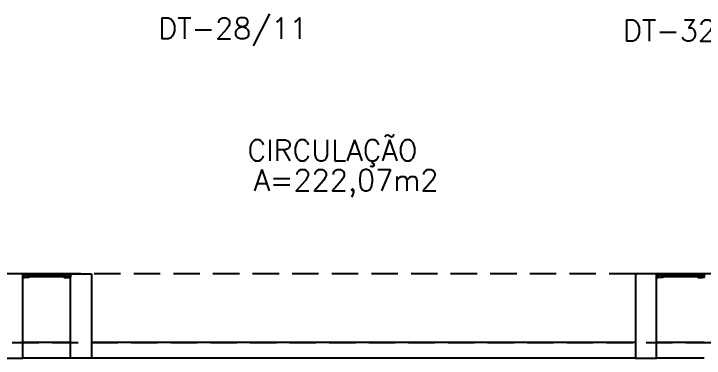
# Model space of a CAD drawing. Header units: millimetres. Extents: x 2128 to 2646, y 1972 to 2207.
# Drawn here: x 2401.93 to 2408.46, y 2045.84 to 2049.1 of the extents above; entities that cross this region are included whole.
import ezdxf

# ---------------------------------------------------------------- set-up
doc = ezdxf.new("R2010")
doc.units = ezdxf.units.MM
doc.linetypes.add('HIDDEN', pattern=[0.375, 0.25, -0.125])
for name, color, linetype in [('AR-ALV', 2, 'Continuous'), ('AR-ESQ', 1, 'Continuous'), ('AR-ESTC', 3, 'Continuous'), ('AR-PROJ', 1, 'HIDDEN'), ('AR-TXTCONG', 2, 'Continuous'), ('DT-ESQ-BAGUETE-C', 1, 'Continuous'), ('DT-ESQ-PERFIL CADEIRA-C', 2, 'Continuous'), ('DT-ESQ-PERFIL CADEIRA-V', 2, 'Continuous'), ('DT-ESQ-VENEZIANA-C', 1, 'Continuous'), ('DT-ESQ-VENEZIANA-V', 1, 'Continuous'), ('ENDEREÇO', 2, 'Continuous'), ('Área', 2, 'Continuous')]:
    doc.layers.add(name, color=color, linetype=linetype)
doc.styles.add('S16', font='simplex.shx', dxfattribs={"width": 1.1, "height": 0.16})
doc.styles.add('UNB-100', font='simplex.shx', dxfattribs={"height": 0.2})
doc.styles.add('UNB1-100', font='simplex.shx', dxfattribs={"height": 0.2})

# ---------------------------------------------------------------- blocks, each defined once
blk = doc.blocks.new('EF01-P')
at = {"layer": 'DT-ESQ-BAGUETE-C', "ltscale": 0.1}
for points in [[(0.0015, 0.035), (0.015, 0.035), (0.015, 0.0335), (0.0015, 0.0335), (0.0015, 0.005), (0.015, 0.005), (0.015, 0.0035), (0.0015, 0.0035, -0.414214), (0, 0.005), (0, 0.0335, -0.414214)], [(0.4485, 0.035), (0.435, 0.035), (0.435, 0.0335), (0.4485, 0.0335), (0.4485, 0.005), (0.435, 0.005), (0.435, 0.0035), (0.4485, 0.0035, 0.414214), (0.45, 0.005), (0.45, 0.0335, 0.414214)]]:
    blk.add_lwpolyline(points, format="xyb", close=True, dxfattribs=at)
at = {"layer": 'DT-ESQ-PERFIL CADEIRA-C', "ltscale": 0.1}
for points in [[(0.01, 0.0015), (0.01, 0.003), (0.0015, 0.003, 1), (0.0015, 0), (0.015, 0, 0.414214), (0.0165, 0.0015), (0.0165, 0.0335), (0.043, 0.0335)], [(0.043, 0.0065), (0.018, 0.0065), (0.018, 0.0165), (0.0165, 0.0165), (0.0165, 0.0065, 0.414214), (0.018, 0.005), (0.043, 0.005), (0.0565, 0.005, 1), (0.0565, 0.008), (0.043, 0.008), (0.043, 0.02), (0.043, 0.032), (0.0565, 0.032, 1), (0.0565, 0.035), (0.043, 0.035), (0.0165, 0.035, 0.414214), (0.015, 0.0335), (0.015, 0.0015), (0.0015, 0.0015)], [(0.0415, 0.02), (0.0415, 0.032, -0.414214), (0.043, 0.0335), (0.0565, 0.0335)], [(0.0415, 0.02), (0.0415, 0.008, 0.414214), (0.043, 0.0065), (0.0565, 0.0065)], [(0.407, 0.0065), (0.432, 0.0065), (0.432, 0.0165), (0.4335, 0.0165), (0.4335, 0.0065, -0.414214), (0.432, 0.005), (0.407, 0.005), (0.3935, 0.005, -1), (0.3935, 0.008), (0.407, 0.008), (0.407, 0.02), (0.407, 0.032), (0.3935, 0.032, -1), (0.3935, 0.035), (0.407, 0.035), (0.4335, 0.035, -0.414214), (0.435, 0.0335), (0.435, 0.0015), (0.4485, 0.0015)], [(0.4085, 0.02), (0.4085, 0.032, 0.414214), (0.407, 0.0335), (0.3935, 0.0335)], [(0.4085, 0.02), (0.4085, 0.008, -0.414214), (0.407, 0.0065), (0.3935, 0.0065)], [(0.44, 0.0015), (0.44, 0.003), (0.4485, 0.003, -1), (0.4485, 0), (0.435, 0, -0.414214), (0.4335, 0.0015), (0.4335, 0.0335), (0.407, 0.0335)]]:
    blk.add_lwpolyline(points, format="xyb", dxfattribs=at)
at = {"layer": 'DT-ESQ-PERFIL CADEIRA-V', "ltscale": 0.1}
blk.add_line((0.015, 0), (0.435, 0), dxfattribs=at)
at = {"layer": 'DT-ESQ-VENEZIANA-C', "ltscale": 0.1}
for p, q in [((0.043, 0.0105), (0.407, 0.0105)), ((0.043, 0.009), (0.407, 0.009))]:
    blk.add_line(p, q, dxfattribs=at)
at = {"layer": 'DT-ESQ-VENEZIANA-V', "ltscale": 0.1}
blk.add_line((0.043, 0.031), (0.407, 0.031), dxfattribs=at)

msp = doc.modelspace()

# ---------------------------------------------------------------- linework, layer by layer
at = {"layer": 'AR-ALV'}
for p, q in [((2402.4615, 2045.9901), (2402.0115, 2045.9901)), ((2407.8115, 2045.9901), (2402.6615, 2045.9901)), ((2408.4615, 2045.9901), (2408.0115, 2045.9901)), ((2402.4615, 2045.8401), (2402.0115, 2045.8401)), ((2407.8115, 2045.8401), (2402.6615, 2045.8401)), ((2408.4615, 2045.8401), (2408.0115, 2045.8401))]:
    msp.add_line(p, q, dxfattribs=at)
at = {"layer": 'AR-ESTC'}
for p, q in [((2402.0115, 2046.6401), (2401.8115, 2046.6401)), ((2402.0115, 2045.8401), (2402.0115, 2046.6401)), ((2402.4615, 2046.6401), (2402.6615, 2046.6401)), ((2402.4615, 2045.8401), (2402.4615, 2046.6401)), ((2402.6615, 2046.6401), (2402.6615, 2045.8401)), ((2408.0115, 2046.6401), (2407.8115, 2046.6401)), ((2407.8115, 2046.6401), (2407.8115, 2045.8401)), ((2408.0115, 2045.8401), (2408.0115, 2046.6401)), ((2401.8115, 2045.8401), (2402.0115, 2045.8401)), ((2402.6615, 2045.8401), (2402.4615, 2045.8401)), ((2407.8115, 2045.8401), (2408.0115, 2045.8401))]:
    msp.add_line(p, q, dxfattribs=at)
at = {"layer": 'AR-PROJ'}
for p, q in [((2437.8115, 2046.6401), (2372.6615, 2046.6401)), ((2372.6615, 2045.9901), (2437.8115, 2045.9901))]:
    msp.add_line(p, q, dxfattribs=at)

# ---------------------------------------------------------------- block references
at = {"layer": 'AR-ESQ', "rotation": 180}
for p in [(2402.4615, 2046.6401), (2408.4615, 2046.6401)]:
    msp.add_blockref('EF01-P', p, dxfattribs=at)

# ---------------------------------------------------------------- texts
at = {"layer": 'AR-TXTCONG', "style": 'S16'}
msp.add_text('CIRCULAÇÃO', height=0.1989, dxfattribs=at).set_placement((2404.1371, 2047.7097))
at = {"layer": 'ENDEREÇO', "style": 'UNB1-100'}
for s, p in [('DT-28/11', (2403.2919, 2048.8631)), ('DT-32/11', (2407.6907, 2048.843))]:
    msp.add_text(s, height=0.2, dxfattribs=at).set_placement(p)
at = {"layer": 'Área', "style": 'UNB-100'}
msp.add_text('A=222,07m2', height=0.2, dxfattribs=at).set_placement((2404.1973, 2047.4261))

doc.saveas('drawing.dxf')
